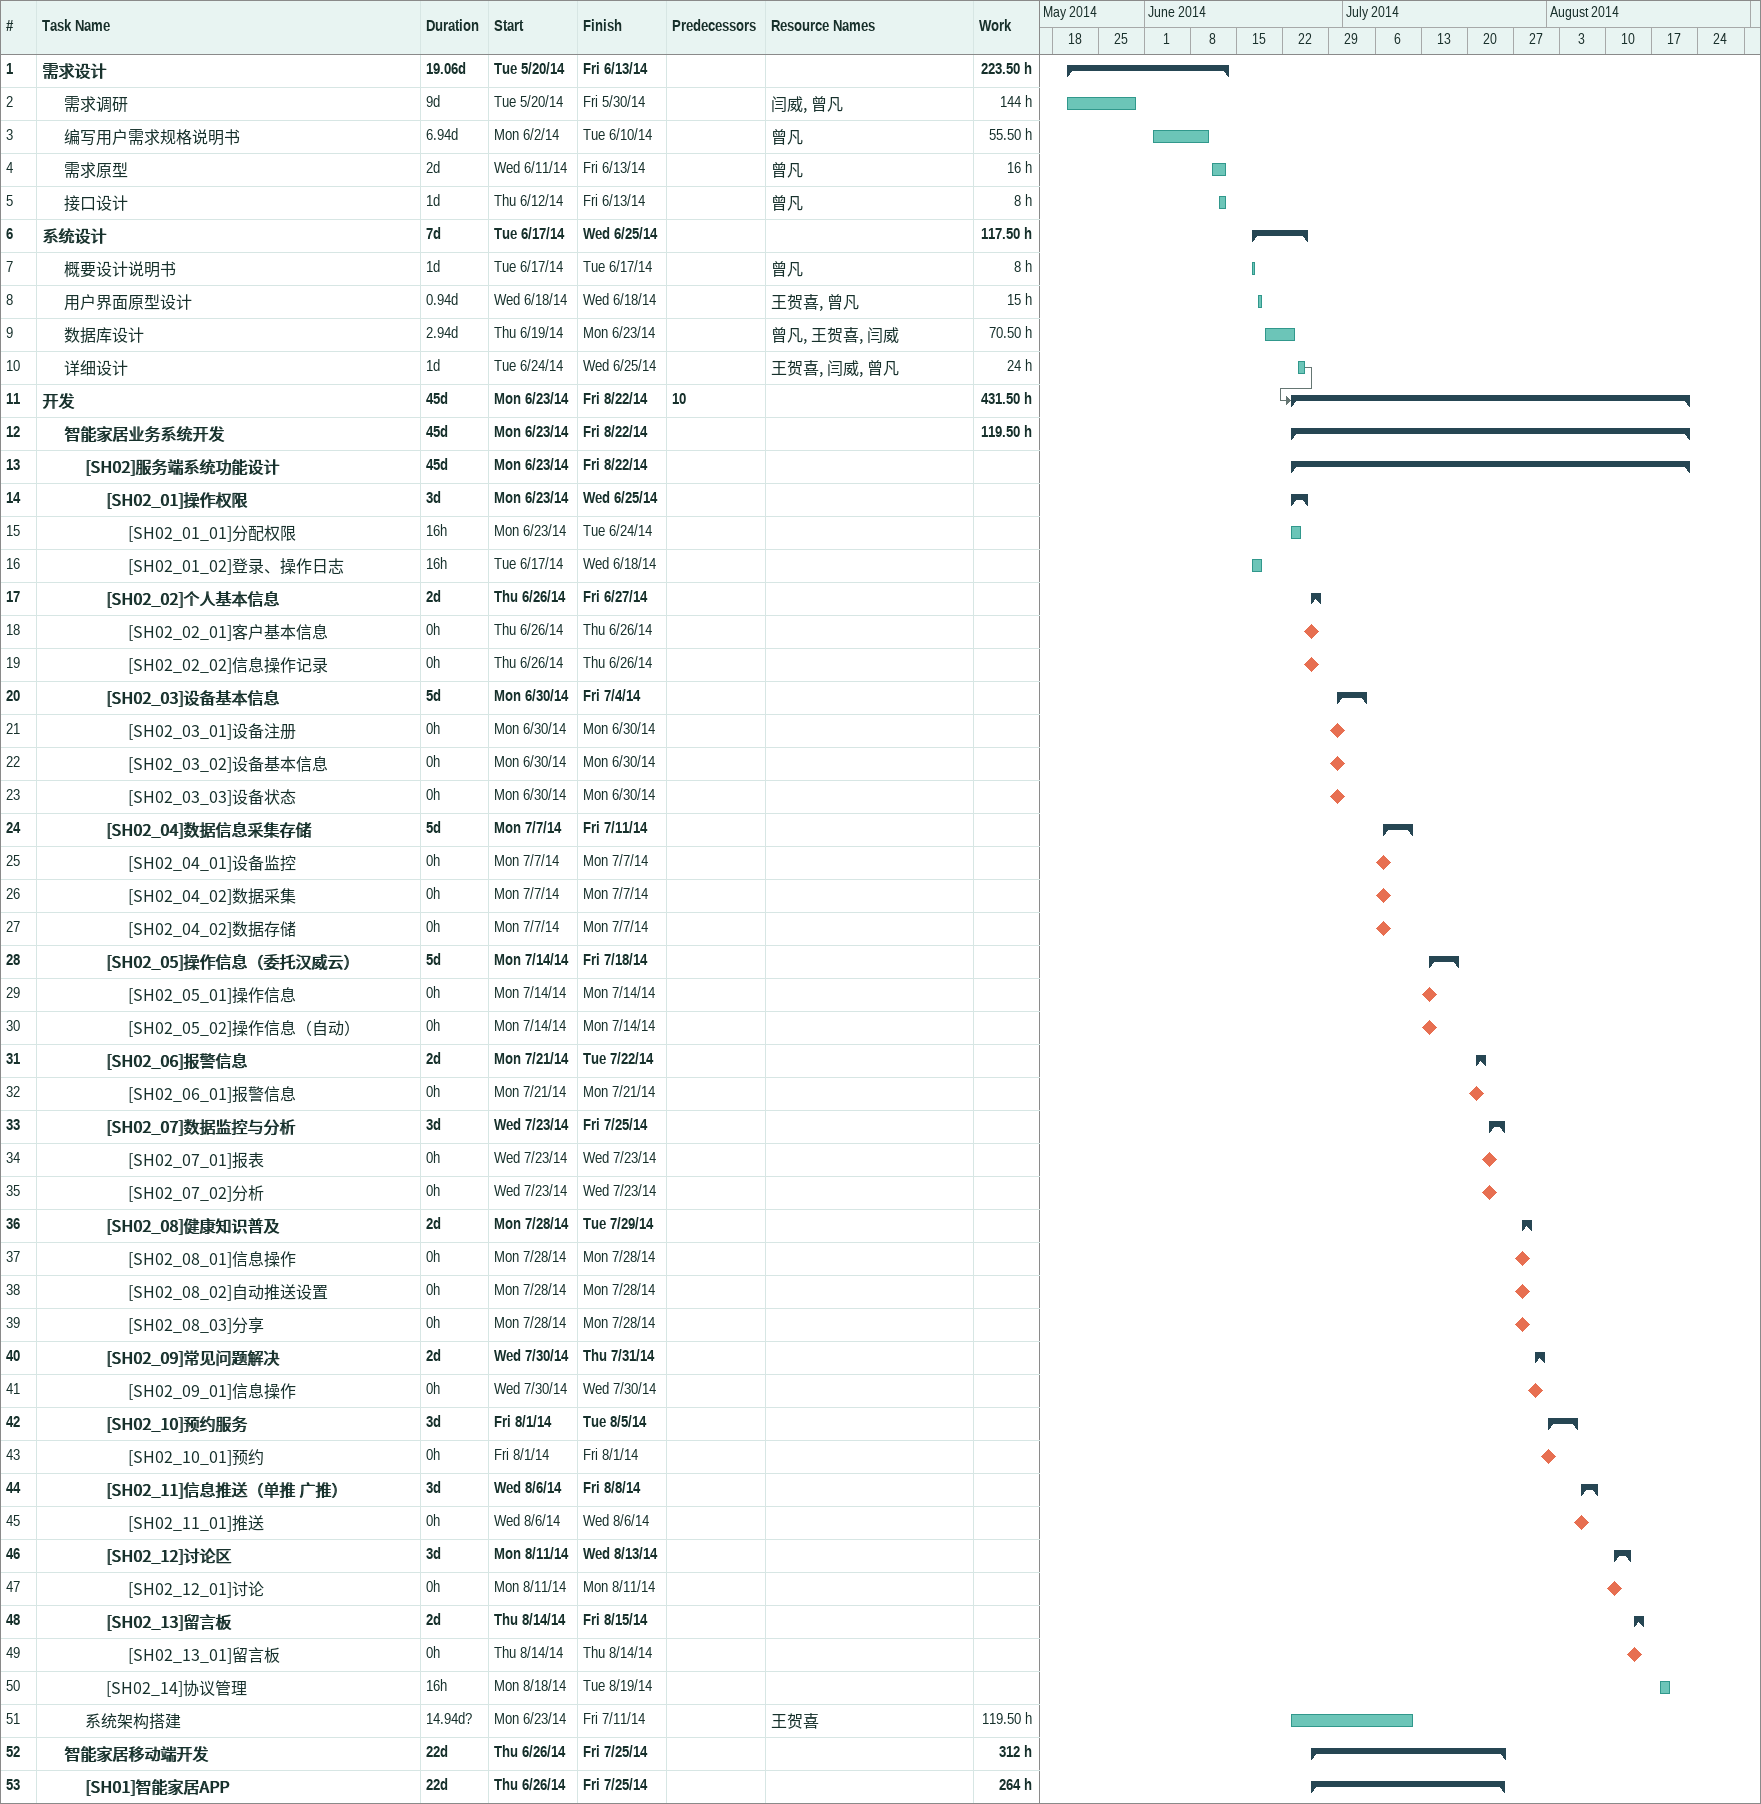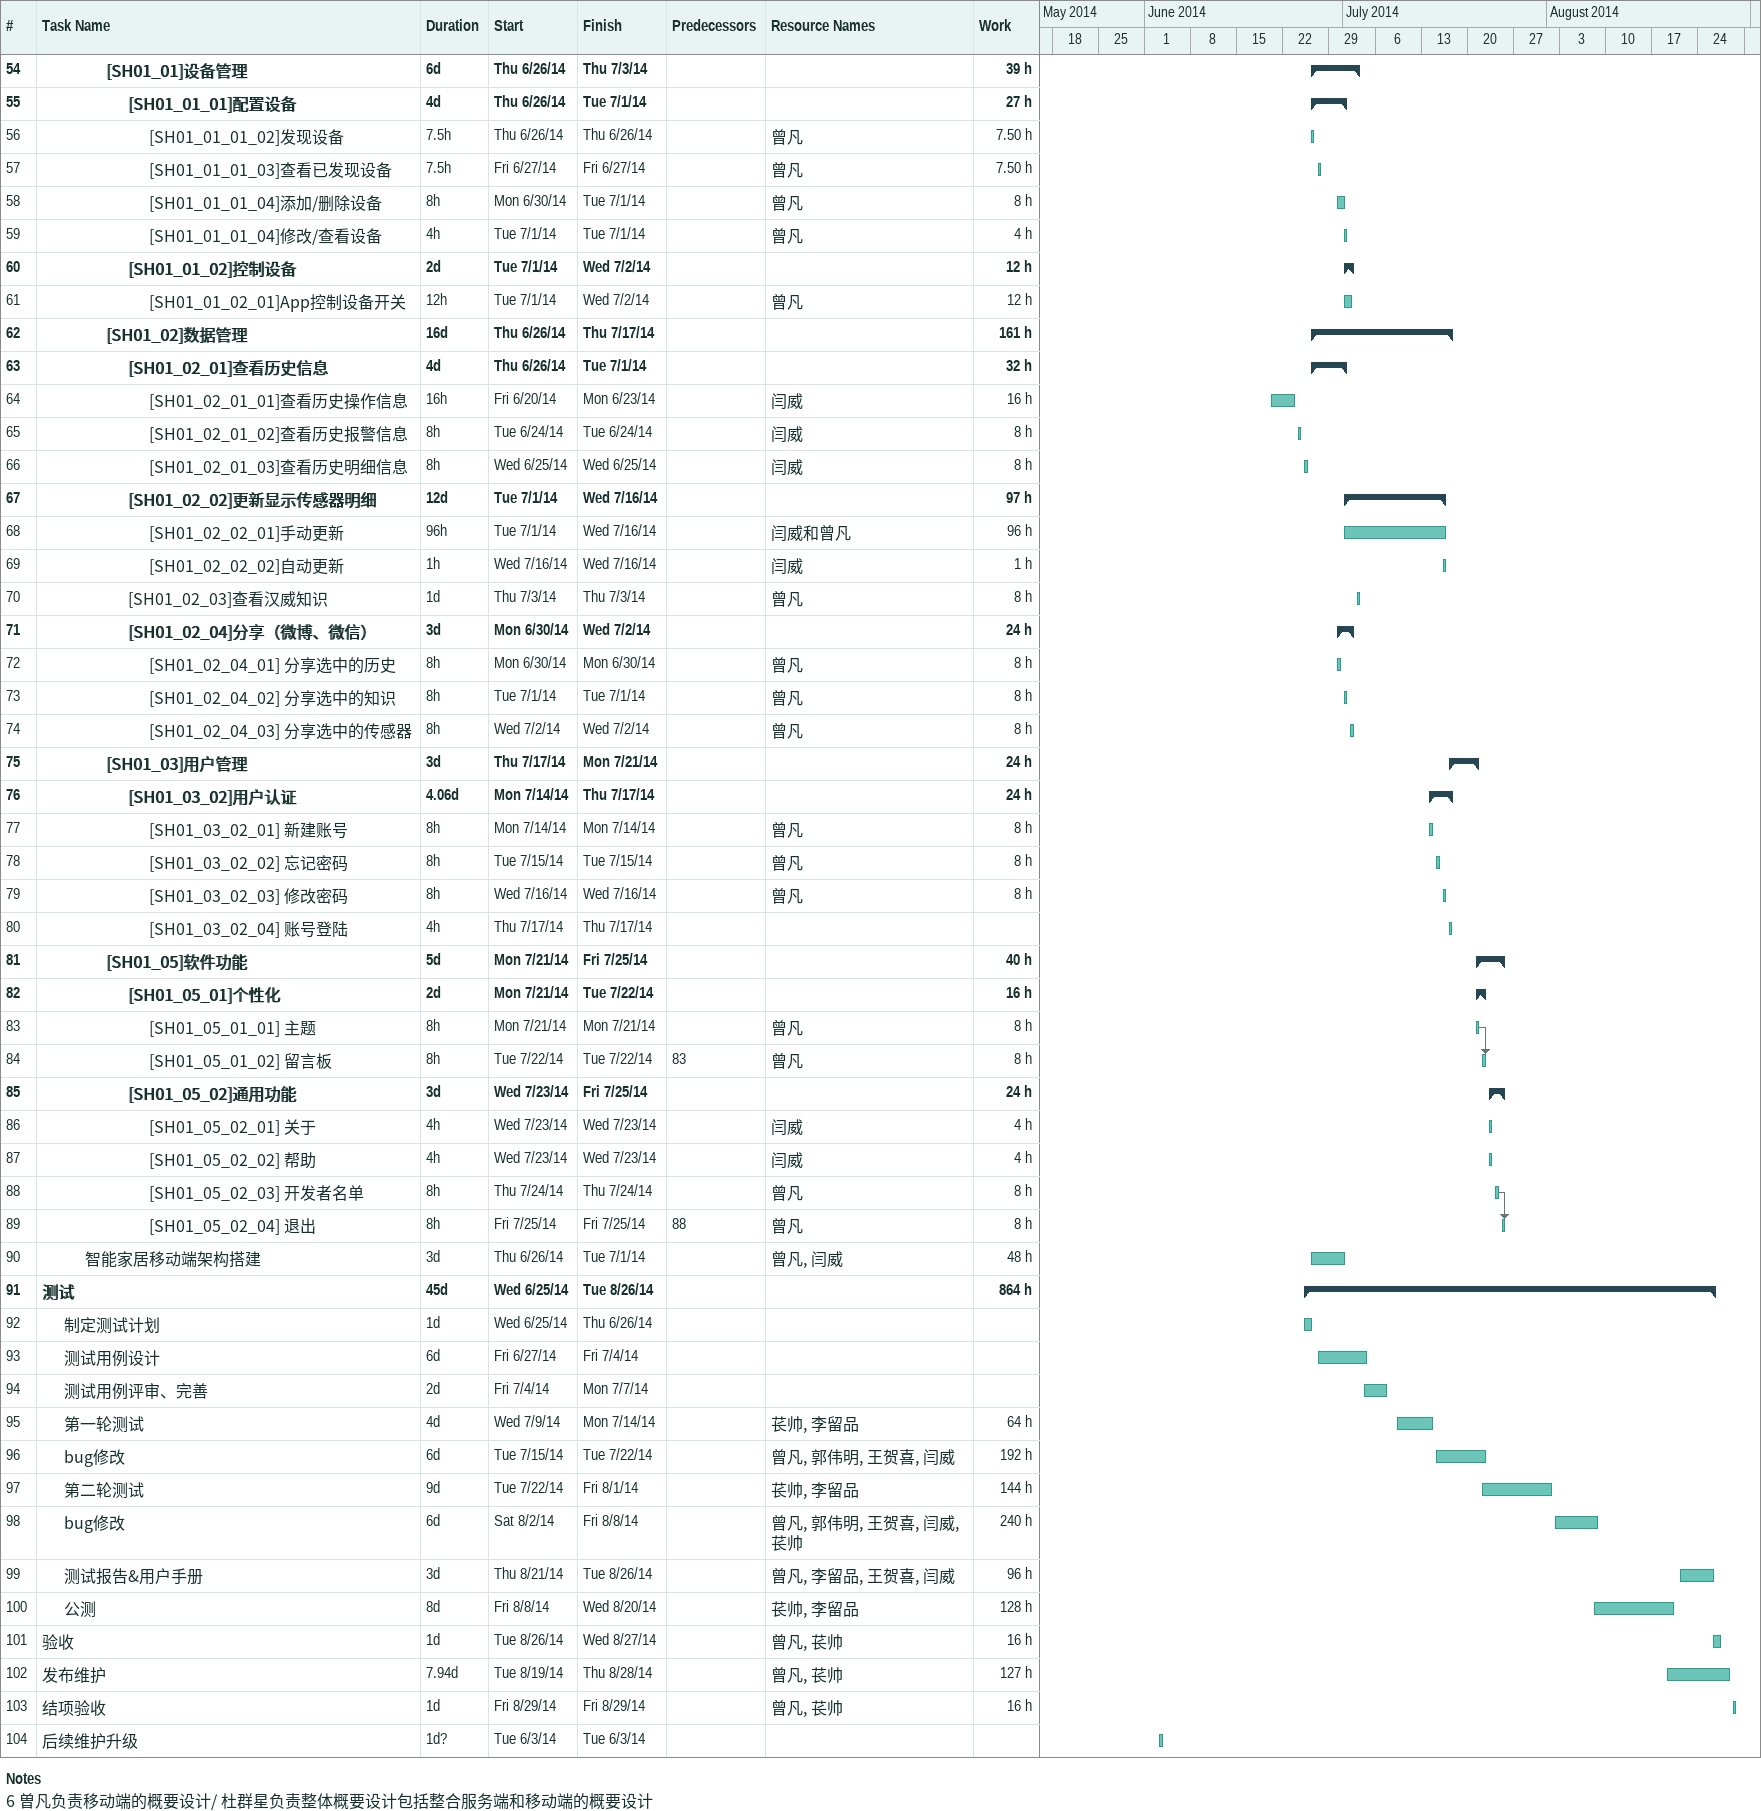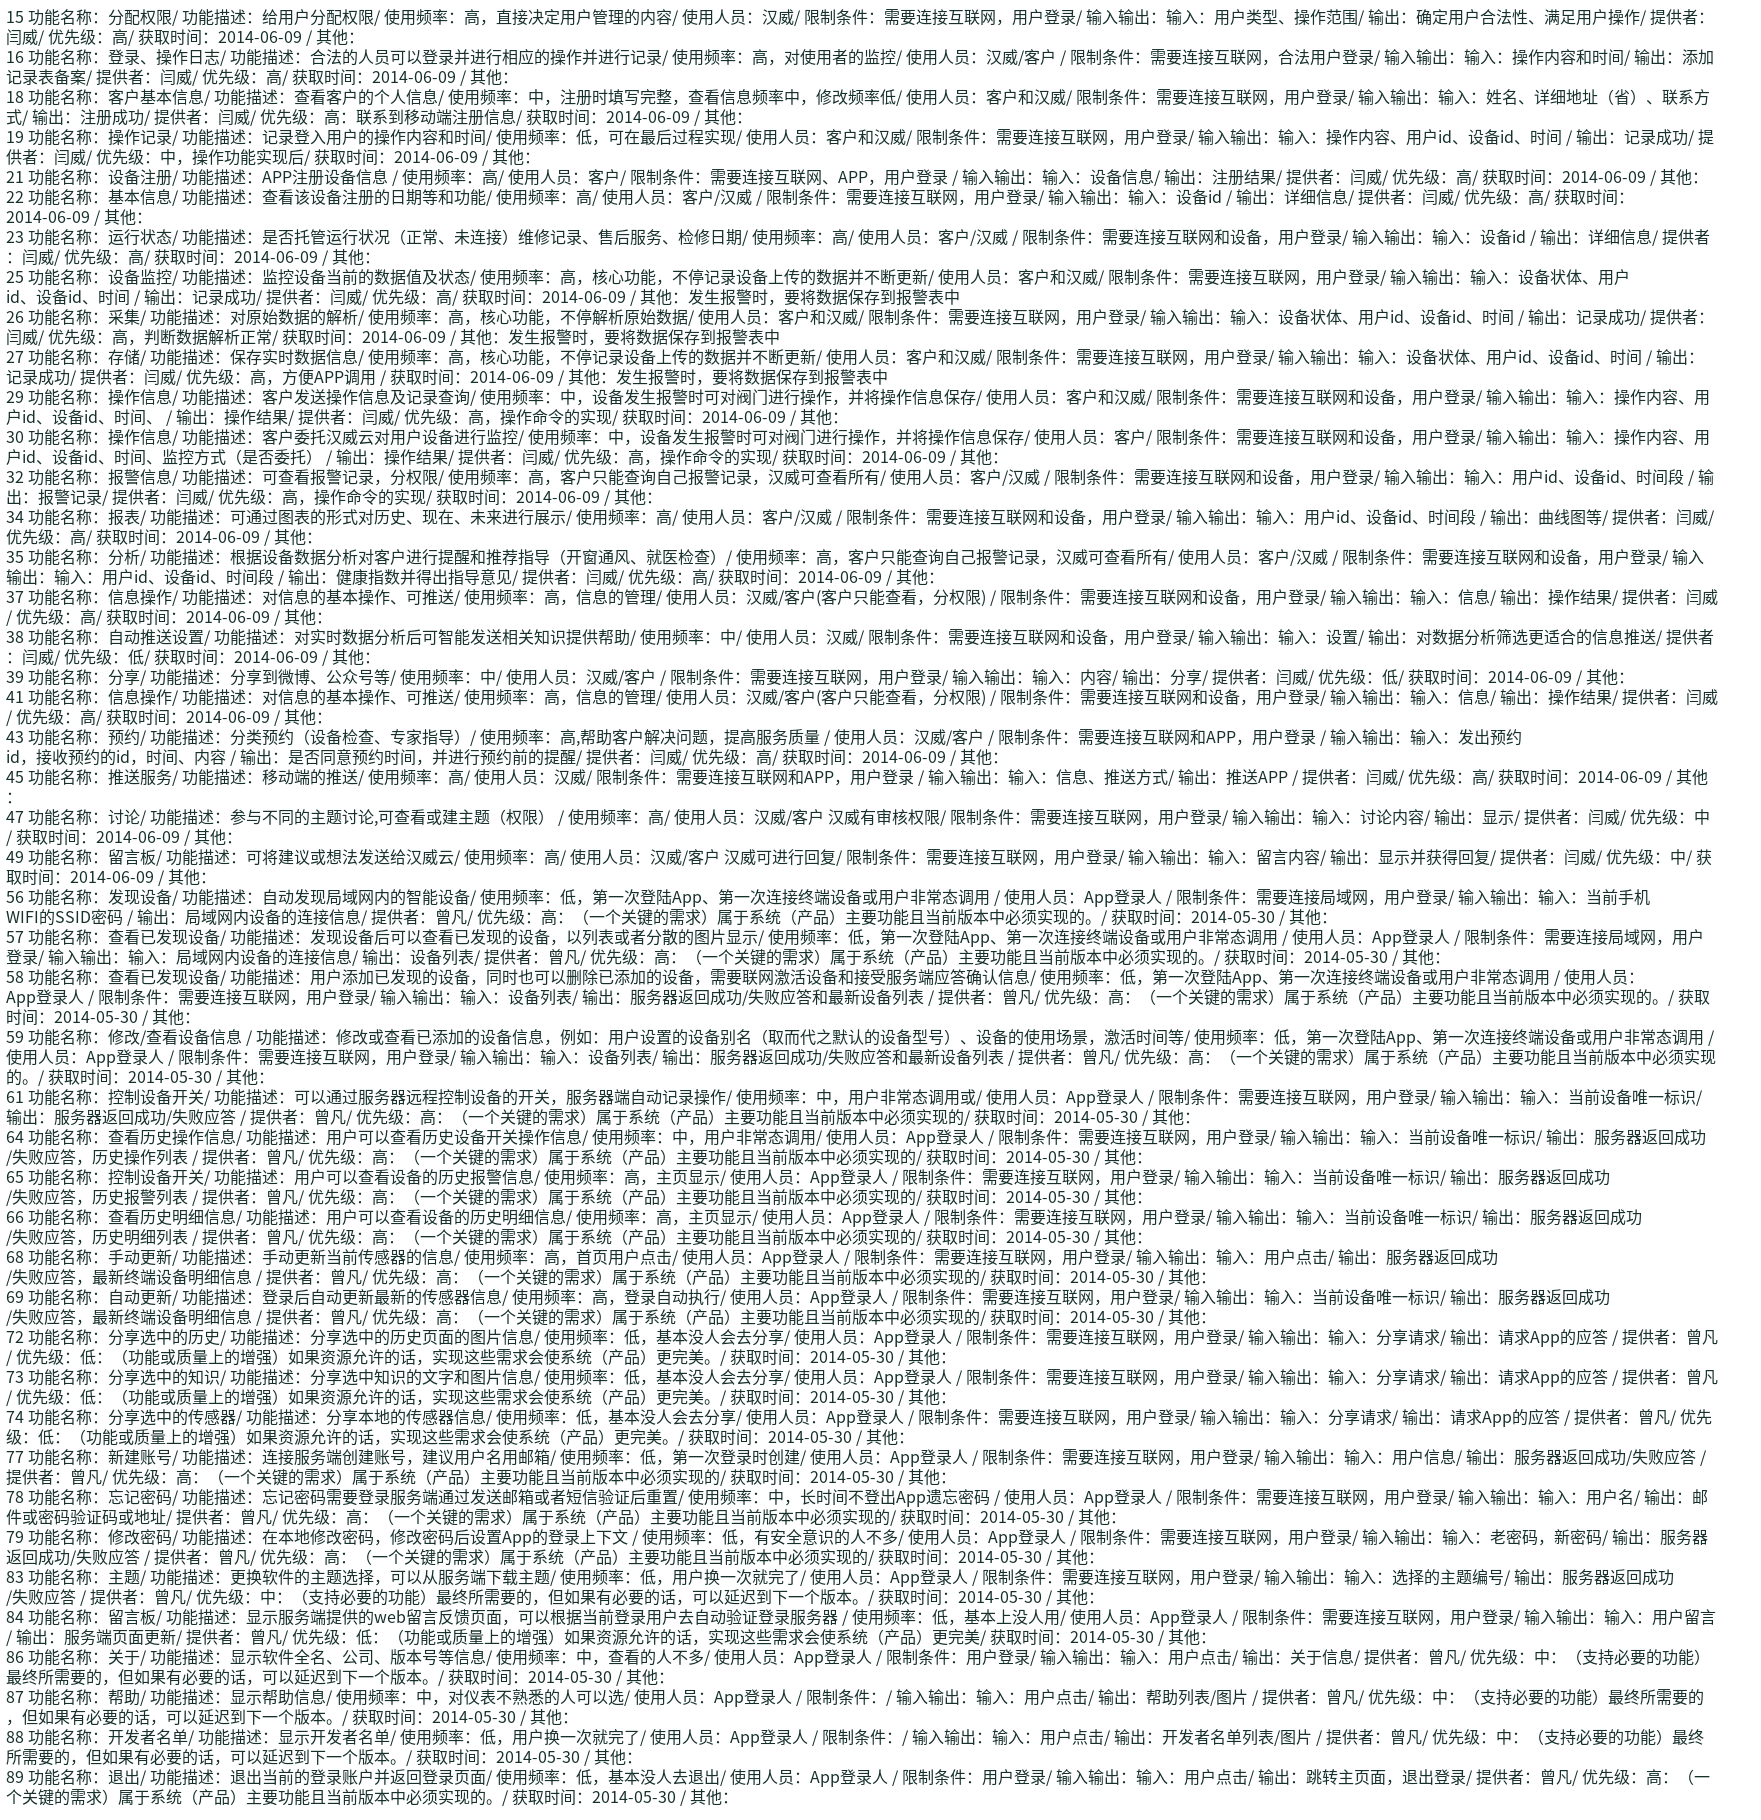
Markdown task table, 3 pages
| ID | Level | Task | Duration | Start | Finish | Predecessors | Resources | Work (h) |
|---|---|---|---|---|---|---|---|---|
| 1 | 1 | **需求设计** | 19.06d | 2014-05-20 | 2014-06-13 |  |  | 223.50 |
| 2 | 2 | 需求调研 | 9d | 2014-05-20 | 2014-05-30 |  | 闫威, 曾凡 | 144 |
| 3 | 2 | 编写用户需求规格说明书 | 6.94d | 2014-06-02 | 2014-06-10 |  | 曾凡 | 55.50 |
| 4 | 2 | 需求原型 | 2d | 2014-06-11 | 2014-06-13 |  | 曾凡 | 16 |
| 5 | 2 | 接口设计 | 1d | 2014-06-12 | 2014-06-13 |  | 曾凡 | 8 |
| 6 | 1 | **系统设计** | 7d | 2014-06-17 | 2014-06-25 |  |  | 117.50 |
| 7 | 2 | 概要设计说明书 | 1d | 2014-06-17 | 2014-06-17 |  | 曾凡 | 8 |
| 8 | 2 | 用户界面原型设计 | 0.94d | 2014-06-18 | 2014-06-18 |  | 王贺喜, 曾凡 | 15 |
| 9 | 2 | 数据库设计 | 2.94d | 2014-06-19 | 2014-06-23 |  | 曾凡, 王贺喜, 闫威 | 70.50 |
| 10 | 2 | 详细设计 | 1d | 2014-06-24 | 2014-06-25 |  | 王贺喜, 闫威, 曾凡 | 24 |
| 11 | 1 | **开发** | 45d | 2014-06-23 | 2014-08-22 | 10 |  | 431.50 |
| 12 | 2 | **智能家居业务系统开发** | 45d | 2014-06-23 | 2014-08-22 |  |  | 119.50 |
| 13 | 3 | **[SH02]服务端系统功能设计** | 45d | 2014-06-23 | 2014-08-22 |  |  |  |
| 14 | 4 | **[SH02_01]操作权限** | 3d | 2014-06-23 | 2014-06-25 |  |  |  |
| 15 | 5 | [SH02_01_01]分配权限 | 16h | 2014-06-23 | 2014-06-24 |  |  |  |
| 16 | 5 | [SH02_01_02]登录、操作日志 | 16h | 2014-06-17 | 2014-06-18 |  |  |  |
| 17 | 4 | **[SH02_02]个人基本信息** | 2d | 2014-06-26 | 2014-06-27 |  |  |  |
| 18 | 5 | [SH02_02_01]客户基本信息 | 0h | 2014-06-26 | 2014-06-26 |  |  |  |
| 19 | 5 | [SH02_02_02]信息操作记录 | 0h | 2014-06-26 | 2014-06-26 |  |  |  |
| 20 | 4 | **[SH02_03]设备基本信息** | 5d | 2014-06-30 | 2014-07-04 |  |  |  |
| 21 | 5 | [SH02_03_01]设备注册 | 0h | 2014-06-30 | 2014-06-30 |  |  |  |
| 22 | 5 | [SH02_03_02]设备基本信息 | 0h | 2014-06-30 | 2014-06-30 |  |  |  |
| 23 | 5 | [SH02_03_03]设备状态 | 0h | 2014-06-30 | 2014-06-30 |  |  |  |
| 24 | 4 | **[SH02_04]数据信息采集存储** | 5d | 2014-07-07 | 2014-07-11 |  |  |  |
| 25 | 5 | [SH02_04_01]设备监控 | 0h | 2014-07-07 | 2014-07-07 |  |  |  |
| 26 | 5 | [SH02_04_02]数据采集 | 0h | 2014-07-07 | 2014-07-07 |  |  |  |
| 27 | 5 | [SH02_04_02]数据存储 | 0h | 2014-07-07 | 2014-07-07 |  |  |  |
| 28 | 4 | **[SH02_05]操作信息（委托汉威云）** | 5d | 2014-07-14 | 2014-07-18 |  |  |  |
| 29 | 5 | [SH02_05_01]操作信息 | 0h | 2014-07-14 | 2014-07-14 |  |  |  |
| 30 | 5 | [SH02_05_02]操作信息（自动） | 0h | 2014-07-14 | 2014-07-14 |  |  |  |
| 31 | 4 | **[SH02_06]报警信息** | 2d | 2014-07-21 | 2014-07-22 |  |  |  |
| 32 | 5 | [SH02_06_01]报警信息 | 0h | 2014-07-21 | 2014-07-21 |  |  |  |
| 33 | 4 | **[SH02_07]数据监控与分析** | 3d | 2014-07-23 | 2014-07-25 |  |  |  |
| 34 | 5 | [SH02_07_01]报表 | 0h | 2014-07-23 | 2014-07-23 |  |  |  |
| 35 | 5 | [SH02_07_02]分析 | 0h | 2014-07-23 | 2014-07-23 |  |  |  |
| 36 | 4 | **[SH02_08]健康知识普及** | 2d | 2014-07-28 | 2014-07-29 |  |  |  |
| 37 | 5 | [SH02_08_01]信息操作 | 0h | 2014-07-28 | 2014-07-28 |  |  |  |
| 38 | 5 | [SH02_08_02]自动推送设置 | 0h | 2014-07-28 | 2014-07-28 |  |  |  |
| 39 | 5 | [SH02_08_03]分享 | 0h | 2014-07-28 | 2014-07-28 |  |  |  |
| 40 | 4 | **[SH02_09]常见问题解决** | 2d | 2014-07-30 | 2014-07-31 |  |  |  |
| 41 | 5 | [SH02_09_01]信息操作 | 0h | 2014-07-30 | 2014-07-30 |  |  |  |
| 42 | 4 | **[SH02_10]预约服务** | 3d | 2014-08-01 | 2014-08-05 |  |  |  |
| 43 | 5 | [SH02_10_01]预约 | 0h | 2014-08-01 | 2014-08-01 |  |  |  |
| 44 | 4 | **[SH02_11]信息推送（单推 广推）** | 3d | 2014-08-06 | 2014-08-08 |  |  |  |
| 45 | 5 | [SH02_11_01]推送 | 0h | 2014-08-06 | 2014-08-06 |  |  |  |
| 46 | 4 | **[SH02_12]讨论区** | 3d | 2014-08-11 | 2014-08-13 |  |  |  |
| 47 | 5 | [SH02_12_01]讨论 | 0h | 2014-08-11 | 2014-08-11 |  |  |  |
| 48 | 4 | **[SH02_13]留言板** | 2d | 2014-08-14 | 2014-08-15 |  |  |  |
| 49 | 5 | [SH02_13_01]留言板 | 0h | 2014-08-14 | 2014-08-14 |  |  |  |
| 50 | 4 | [SH02_14]协议管理 | 16h | 2014-08-18 | 2014-08-19 |  |  |  |
| 51 | 3 | 系统架构搭建 | 14.94d? | 2014-06-23 | 2014-07-11 |  | 王贺喜 | 119.50 |
| 52 | 2 | **智能家居移动端开发** | 22d | 2014-06-26 | 2014-07-25 |  |  | 312 |
| 53 | 3 | **[SH01]智能家居APP** | 22d | 2014-06-26 | 2014-07-25 |  |  | 264 |
| 54 | 4 | **[SH01_01]设备管理** | 6d | 2014-06-26 | 2014-07-03 |  |  | 39 |
| 55 | 5 | **[SH01_01_01]配置设备** | 4d | 2014-06-26 | 2014-07-01 |  |  | 27 |
| 56 | 6 | [SH01_01_01_02]发现设备 | 7.5h | 2014-06-26 | 2014-06-26 |  | 曾凡 | 7.50 |
| 57 | 6 | [SH01_01_01_03]查看已发现设备 | 7.5h | 2014-06-27 | 2014-06-27 |  | 曾凡 | 7.50 |
| 58 | 6 | [SH01_01_01_04]添加/删除设备 | 8h | 2014-06-30 | 2014-07-01 |  | 曾凡 | 8 |
| 59 | 6 | [SH01_01_01_04]修改/查看设备 | 4h | 2014-07-01 | 2014-07-01 |  | 曾凡 | 4 |
| 60 | 5 | **[SH01_01_02]控制设备** | 2d | 2014-07-01 | 2014-07-02 |  |  | 12 |
| 61 | 6 | [SH01_01_02_01]App控制设备开关 | 12h | 2014-07-01 | 2014-07-02 |  | 曾凡 | 12 |
| 62 | 4 | **[SH01_02]数据管理** | 16d | 2014-06-26 | 2014-07-17 |  |  | 161 |
| 63 | 5 | **[SH01_02_01]查看历史信息** | 4d | 2014-06-26 | 2014-07-01 |  |  | 32 |
| 64 | 6 | [SH01_02_01_01]查看历史操作信息 | 16h | 2014-06-20 | 2014-06-23 |  | 闫威 | 16 |
| 65 | 6 | [SH01_02_01_02]查看历史报警信息 | 8h | 2014-06-24 | 2014-06-24 |  | 闫威 | 8 |
| 66 | 6 | [SH01_02_01_03]查看历史明细信息 | 8h | 2014-06-25 | 2014-06-25 |  | 闫威 | 8 |
| 67 | 5 | **[SH01_02_02]更新显示传感器明细** | 12d | 2014-07-01 | 2014-07-16 |  |  | 97 |
| 68 | 6 | [SH01_02_02_01]手动更新 | 96h | 2014-07-01 | 2014-07-16 |  | 闫威和曾凡 | 96 |
| 69 | 6 | [SH01_02_02_02]自动更新 | 1h | 2014-07-16 | 2014-07-16 |  | 闫威 | 1 |
| 70 | 5 | [SH01_02_03]查看汉威知识 | 1d | 2014-07-03 | 2014-07-03 |  | 曾凡 | 8 |
| 71 | 5 | **[SH01_02_04]分享（微博、微信）** | 3d | 2014-06-30 | 2014-07-02 |  |  | 24 |
| 72 | 6 | [SH01_02_04_01] 分享选中的历史 | 8h | 2014-06-30 | 2014-06-30 |  | 曾凡 | 8 |
| 73 | 6 | [SH01_02_04_02] 分享选中的知识 | 8h | 2014-07-01 | 2014-07-01 |  | 曾凡 | 8 |
| 74 | 6 | [SH01_02_04_03] 分享选中的传感器 | 8h | 2014-07-02 | 2014-07-02 |  | 曾凡 | 8 |
| 75 | 4 | **[SH01_03]用户管理** | 3d | 2014-07-17 | 2014-07-21 |  |  | 24 |
| 76 | 5 | **[SH01_03_02]用户认证** | 4.06d | 2014-07-14 | 2014-07-17 |  |  | 24 |
| 77 | 6 | [SH01_03_02_01] 新建账号 | 8h | 2014-07-14 | 2014-07-14 |  | 曾凡 | 8 |
| 78 | 6 | [SH01_03_02_02] 忘记密码 | 8h | 2014-07-15 | 2014-07-15 |  | 曾凡 | 8 |
| 79 | 6 | [SH01_03_02_03] 修改密码 | 8h | 2014-07-16 | 2014-07-16 |  | 曾凡 | 8 |
| 80 | 6 | [SH01_03_02_04] 账号登陆 | 4h | 2014-07-17 | 2014-07-17 |  |  |  |
| 81 | 4 | **[SH01_05]软件功能** | 5d | 2014-07-21 | 2014-07-25 |  |  | 40 |
| 82 | 5 | **[SH01_05_01]个性化** | 2d | 2014-07-21 | 2014-07-22 |  |  | 16 |
| 83 | 6 | [SH01_05_01_01] 主题 | 8h | 2014-07-21 | 2014-07-21 |  | 曾凡 | 8 |
| 84 | 6 | [SH01_05_01_02] 留言板 | 8h | 2014-07-22 | 2014-07-22 | 83 | 曾凡 | 8 |
| 85 | 5 | **[SH01_05_02]通用功能** | 3d | 2014-07-23 | 2014-07-25 |  |  | 24 |
| 86 | 6 | [SH01_05_02_01] 关于 | 4h | 2014-07-23 | 2014-07-23 |  | 闫威 | 4 |
| 87 | 6 | [SH01_05_02_02] 帮助 | 4h | 2014-07-23 | 2014-07-23 |  | 闫威 | 4 |
| 88 | 6 | [SH01_05_02_03] 开发者名单 | 8h | 2014-07-24 | 2014-07-24 |  | 曾凡 | 8 |
| 89 | 6 | [SH01_05_02_04] 退出 | 8h | 2014-07-25 | 2014-07-25 | 88 | 曾凡 | 8 |
| 90 | 3 | 智能家居移动端架构搭建 | 3d | 2014-06-26 | 2014-07-01 |  | 曾凡, 闫威 | 48 |
| 91 | 1 | **测试** | 45d | 2014-06-25 | 2014-08-26 |  |  | 864 |
| 92 | 2 | 制定测试计划 | 1d | 2014-06-25 | 2014-06-26 |  |  |  |
| 93 | 2 | 测试用例设计 | 6d | 2014-06-27 | 2014-07-04 |  |  |  |
| 94 | 2 | 测试用例评审、完善 | 2d | 2014-07-04 | 2014-07-07 |  |  |  |
| 95 | 2 | 第一轮测试 | 4d | 2014-07-09 | 2014-07-14 |  | 苌帅, 李留品 | 64 |
| 96 | 2 | bug修改 | 6d | 2014-07-15 | 2014-07-22 |  | 曾凡, 郭伟明, 王贺喜, 闫威 | 192 |
| 97 | 2 | 第二轮测试 | 9d | 2014-07-22 | 2014-08-01 |  | 苌帅, 李留品 | 144 |
| 98 | 2 | bug修改 | 6d | 2014-08-02 | 2014-08-08 |  | 曾凡, 郭伟明, 王贺喜, 闫威, 苌帅 | 240 |
| 99 | 2 | 测试报告&用户手册 | 3d | 2014-08-21 | 2014-08-26 |  | 曾凡, 李留品, 王贺喜, 闫威 | 96 |
| 100 | 2 | 公测 | 8d | 2014-08-08 | 2014-08-20 |  | 苌帅, 李留品 | 128 |
| 101 | 1 | 验收 | 1d | 2014-08-26 | 2014-08-27 |  | 曾凡, 苌帅 | 16 |
| 102 | 1 | 发布维护 | 7.94d | 2014-08-19 | 2014-08-28 |  | 曾凡, 苌帅 | 127 |
| 103 | 1 | 结项验收 | 1d | 2014-08-29 | 2014-08-29 |  | 曾凡, 苌帅 | 16 |
| 104 | 1 | 后续维护升级 | 1d? | 2014-06-03 | 2014-06-03 |  |  |  |

Notes
- 6: 曽凡负责移动端的概要设计 / 杜群星负责整体概要设计包括整合服务端和移动端的概要设计
- 15: 功能名称：分配权限 / 功能描述：给用户分配权限 / 使用频率：高，直接决定用户管理的内容 / 使用人员：汉威 / 限制条件：需要连接互联网，用户登录 / 输入输出：输入：用户类型、操作范围 / 输出：确定用户合法性、满足用户操作 / 提供者：闫威 / 优先级：高 / 获取时间：2014-06-09 / 其他：
- 16: 功能名称：登录、操作日志 / 功能描述：合法的人员可以登录并进行相应的操作并进行记录 / 使用频率：高，对使用者的监控 / 使用人员：汉威/客户 / 限制条件：需要连接互联网，合法用户登录 / 输入输出：输入：操作内容和时间 / 输出：添加记录表备案 / 提供者：闫威 / 优先级：高 / 获取时间：2014-06-09 / 其他：
- 18: 功能名称：客户基本信息 / 功能描述：查看客户的个人信息 / 使用频率：中，注册时填写完整，查看信息频率中，修改频率低 / 使用人员：客户和汉威 / 限制条件：需要连接互联网，用户登录 / 输入输出：输入：姓名、详细地址（省）、联系方式 / 输出：注册成功 / 提供者：闫威 / 优先级：高：联系到移动端注册信息 / 获取时间：2014-06-09 / 其他：
- 19: 功能名称：操作记录 / 功能描述：记录登入用户的操作内容和时间 / 使用频率：低，可在最后过程实现 / 使用人员：客户和汉威 / 限制条件：需要连接互联网，用户登录 / 输入输出：输入：操作内容、用户id、设备id、时间 / 输出：记录成功 / 提供者：闫威 / 优先级：中，操作功能实现后 / 获取时间：2014-06-09 / 其他：
- 21: 功能名称：设备注册 / 功能描述：APP注册设备信息 / 使用频率：高 / 使用人员：客户 / 限制条件：需要连接互联网、APP，用户登录 / 输入输出：输入：设备信息 / 输出：注册结果 / 提供者：闫威 / 优先级：高 / 获取时间：2014-06-09 / 其他：
- 22: 功能名称：基本信息 / 功能描述：查看该设备注册的日期等和功能 / 使用频率：高 / 使用人员：客户/汉威 / 限制条件：需要连接互联网，用户登录 / 输入输出：输入：设备id / 输出：详细信息 / 提供者：闫威 / 优先级：高 / 获取时间：2014-06-09 / 其他：
- 23: 功能名称：运行状态 / 功能描述：是否托管 运行状况（正常、未连接） 维修记录、售后服务、检修日期 / 使用频率：高 / 使用人员：客户/汉威 / 限制条件：需要连接互联网和设备，用户登录 / 输入输出：输入：设备id / 输出：详细信息 / 提供者：闫威 / 优先级：高 / 获取时间：2014-06-09 / 其他：
- 25: 功能名称：设备监控 / 功能描述：监控设备当前的数据值及状态 / 使用频率：高，核心功能，不停记录设备上传的数据并不断更新 / 使用人员：客户和汉威 / 限制条件：需要连接互联网，用户登录 / 输入输出：输入：设备状体、用户id、设备id、时间 / 输出：记录成功 / 提供者：闫威 / 优先级：高 / 获取时间：2014-06-09 / 其他：发生报警时，要将数据保存到报警表中
- 26: 功能名称：采集 / 功能描述：对原始数据的解析 / 使用频率：高，核心功能，不停解析原始数据 / 使用人员：客户和汉威 / 限制条件：需要连接互联网，用户登录 / 输入输出：输入：设备状体、用户id、设备id、时间 / 输出：记录成功 / 提供者：闫威 / 优先级：高，判断数据解析正常 / 获取时间：2014-06-09 / 其他：发生报警时，要将数据保存到报警表中
- 27: 功能名称：存储 / 功能描述：保存实时数据信息 / 使用频率：高，核心功能，不停记录设备上传的数据并不断更新 / 使用人员：客户和汉威 / 限制条件：需要连接互联网，用户登录 / 输入输出：输入：设备状体、用户id、设备id、时间 / 输出：记录成功 / 提供者：闫威 / 优先级：高，方便APP调用 / 获取时间：2014-06-09 / 其他：发生报警时，要将数据保存到报警表中
- 29: 功能名称：操作信息 / 功能描述：客户发送操作信息及记录查询 / 使用频率：中，设备发生报警时可对阀门进行操作，并将操作信息保存 / 使用人员：客户和汉威 / 限制条件：需要连接互联网和设备，用户登录 / 输入输出：输入：操作内容、用户id、设备id、时间、 / 输出：操作结果 / 提供者：闫威 / 优先级：高，操作命令的实现 / 获取时间：2014-06-09 / 其他：
- 30: 功能名称：操作信息 / 功能描述：客户委托汉威云对用户设备进行监控 / 使用频率：中，设备发生报警时可对阀门进行操作，并将操作信息保存 / 使用人员：客户 / 限制条件：需要连接互联网和设备，用户登录 / 输入输出：输入：操作内容、用户id、设备id、时间、监控方式（是否委托） / 输出：操作结果 / 提供者：闫威 / 优先级：高，操作命令的实现 / 获取时间：2014-06-09 / 其他：
- 32: 功能名称：报警信息 / 功能描述：可查看报警记录，分权限 / 使用频率：高，客户只能查询自己报警记录，汉威可查看所有 / 使用人员：客户/汉威 / 限制条件：需要连接互联网和设备，用户登录 / 输入输出：输入：用户id、设备id、时间段 / 输出：报警记录 / 提供者：闫威 / 优先级：高，操作命令的实现 / 获取时间：2014-06-09 / 其他：
- 34: 功能名称：报表 / 功能描述：可通过图表的形式对历史、现在、未来进行展示 / 使用频率：高 / 使用人员：客户/汉威 / 限制条件：需要连接互联网和设备，用户登录 / 输入输出：输入：用户id、设备id、时间段 / 输出：曲线图等 / 提供者：闫威 / 优先级：高 / 获取时间：2014-06-09 / 其他：
- 35: 功能名称：分析 / 功能描述：根据设备数据分析对客户进行提醒和推荐指导（开窗通风、就医检查） / 使用频率：高，客户只能查询自己报警记录，汉威可查看所有 / 使用人员：客户/汉威 / 限制条件：需要连接互联网和设备，用户登录 / 输入输出：输入：用户id、设备id、时间段 / 输出：健康指数 并 得出指导意见 / 提供者：闫威 / 优先级：高 / 获取时间：2014-06-09 / 其他：
- 37: 功能名称：信息操作 / 功能描述：对信息的基本操作、可推送 / 使用频率：高，信息的管理 / 使用人员：汉威/客户(客户只能查看，分权限) / 限制条件：需要连接互联网和设备，用户登录 / 输入输出：输入：信息 / 输出：操作结果 / 提供者：闫威 / 优先级：高 / 获取时间：2014-06-09 / 其他：
- 38: 功能名称：自动推送设置 / 功能描述：对实时数据分析后可智能发送相关知识提供帮助 / 使用频率：中 / 使用人员：汉威 / 限制条件：需要连接互联网和设备，用户登录 / 输入输出：输入：设置 / 输出：对数据分析筛选更适合的信息推送 / 提供者：闫威 / 优先级：低 / 获取时间：2014-06-09 / 其他：
- 39: 功能名称：分享 / 功能描述：分享到微博、公众号等 / 使用频率：中 / 使用人员：汉威/客户 / 限制条件：需要连接互联网，用户登录 / 输入输出：输入：内容 / 输出：分享 / 提供者：闫威 / 优先级：低 / 获取时间：2014-06-09 / 其他：
- 41: 功能名称：信息操作 / 功能描述：对信息的基本操作、可推送 / 使用频率：高，信息的管理 / 使用人员：汉威/客户(客户只能查看，分权限) / 限制条件：需要连接互联网和设备，用户登录 / 输入输出：输入：信息 / 输出：操作结果 / 提供者：闫威 / 优先级：高 / 获取时间：2014-06-09 / 其他：
- 43: 功能名称：预约 / 功能描述：分类预约（设备检查、专家指导） / 使用频率：高,帮助客户解决问题，提高服务质量 / 使用人员：汉威/客户 / 限制条件：需要连接互联网和APP，用户登录 / 输入输出：输入：发出预约id，接收预约的id，时间、内容 / 输出：是否同意预约时间，并进行预约前的提醒 / 提供者：闫威 / 优先级：高 / 获取时间：2014-06-09 / 其他：
- 45: 功能名称：推送服务 / 功能描述：移动端的推送 / 使用频率：高 / 使用人员：汉威 / 限制条件：需要连接互联网和APP，用户登录 / 输入输出：输入：信息、推送方式 / 输出：推送APP / 提供者：闫威 / 优先级：高 / 获取时间：2014-06-09 / 其他：
- 47: 功能名称：讨论 / 功能描述：参与不同的主题讨论,可查看或建主题（权限） / 使用频率：高 / 使用人员：汉威/客户 汉威有审核权限 / 限制条件：需要连接互联网，用户登录 / 输入输出：输入：讨论内容 / 输出：显示 / 提供者：闫威 / 优先级：中 / 获取时间：2014-06-09 / 其他：
- 49: 功能名称：留言板 / 功能描述：可将建议或想法发送给汉威云 / 使用频率：高 / 使用人员：汉威/客户 汉威可进行回复 / 限制条件：需要连接互联网，用户登录 / 输入输出：输入：留言内容 / 输出：显示并获得回复 / 提供者：闫威 / 优先级：中 / 获取时间：2014-06-09 / 其他：
- 56: 功能名称：发现设备 / 功能描述：自动发现局域网内的智能设备 / 使用频率：低，第一次登陆App、第一次连接终端设备或用户非常态调用 / 使用人员：App登录人 / 限制条件：需要连接局域网，用户登录 / 输入输出：输入：当前手机WIFI的SSID密码 / 输出：局域网内设备的连接信息 / 提供者：曾凡 / 优先级：高：（一个关键的需求）属于系统（产品）主要功能且当前版本中必须实现的。 / 获取时间：2014-05-30 / 其他：
- 57: 功能名称：查看已发现设备 / 功能描述：发现设备后可以查看已发现的设备，以列表或者分散的图片显示 / 使用频率：低，第一次登陆App、第一次连接终端设备或用户非常态调用 / 使用人员：App登录人 / 限制条件：需要连接局域网，用户登录 / 输入输出：输入：局域网内设备的连接信息 / 输出：设备列表 / 提供者：曾凡 / 优先级：高：（一个关键的需求）属于系统（产品）主要功能且当前版本中必须实现的。 / 获取时间：2014-05-30 / 其他：
- 58: 功能名称：查看已发现设备 / 功能描述：用户添加已发现的设备，同时也可以删除已添加的设备，需要联网激活设备和接受服务端应答确认信息 / 使用频率：低，第一次登陆App、第一次连接终端设备或用户非常态调用 / 使用人员：App登录人 / 限制条件：需要连接互联网，用户登录 / 输入输出：输入：设备列表 / 输出：服务器返回成功/失败应答和最新设备列表 / 提供者：曾凡 / 优先级：高：（一个关键的需求）属于系统（产品）主要功能且当前版本中必须实现的。 / 获取时间：2014-05-30 / 其他：
- 59: 功能名称：修改/查看设备信息 / 功能描述：修改或查看已添加的设备信息，例如：用户设置的设备别名（取而代之默认的设备型号）、设备的使用场景，激活时间等 / 使用频率：低，第一次登陆App、第一次连接终端设备或用户非常态调用 / 使用人员：App登录人 / 限制条件：需要连接互联网，用户登录 / 输入输出：输入：设备列表 / 输出：服务器返回成功/失败应答和最新设备列表 / 提供者：曾凡 / 优先级：高：（一个关键的需求）属于系统（产品）主要功能且当前版本中必须实现的。 / 获取时间：2014-05-30 / 其他：
- 61: 功能名称：控制设备开关 / 功能描述：可以通过服务器远程控制设备的开关，服务器端自动记录操作 / 使用频率：中，用户非常态调用或 / 使用人员：App登录人 / 限制条件：需要连接互联网，用户登录 / 输入输出：输入：当前设备唯一标识 / 输出：服务器返回成功/失败应答 / 提供者：曾凡 / 优先级：高：（一个关键的需求）属于系统（产品）主要功能且当前版本中必须实现的 / 获取时间：2014-05-30 / 其他：
- 64: 功能名称：查看历史操作信息 / 功能描述：用户可以查看历史设备开关操作信息 / 使用频率：中，用户非常态调用 / 使用人员：App登录人 / 限制条件：需要连接互联网，用户登录 / 输入输出：输入：当前设备唯一标识 / 输出：服务器返回成功/失败应答，历史操作列表 / 提供者：曾凡 / 优先级：高：（一个关键的需求）属于系统（产品）主要功能且当前版本中必须实现的 / 获取时间：2014-05-30 / 其他：
- 65: 功能名称：控制设备开关 / 功能描述：用户可以查看设备的历史报警信息 / 使用频率：高，主页显示 / 使用人员：App登录人 / 限制条件：需要连接互联网，用户登录 / 输入输出：输入：当前设备唯一标识 / 输出：服务器返回成功/失败应答，历史报警列表 / 提供者：曾凡 / 优先级：高：（一个关键的需求）属于系统（产品）主要功能且当前版本中必须实现的 / 获取时间：2014-05-30 / 其他：
- 66: 功能名称：查看历史明细信息 / 功能描述：用户可以查看设备的历史明细信息 / 使用频率：高，主页显示 / 使用人员：App登录人 / 限制条件：需要连接互联网，用户登录 / 输入输出：输入：当前设备唯一标识 / 输出：服务器返回成功/失败应答，历史明细列表 / 提供者：曾凡 / 优先级：高：（一个关键的需求）属于系统（产品）主要功能且当前版本中必须实现的 / 获取时间：2014-05-30 / 其他：
- 68: 功能名称：手动更新 / 功能描述：手动更新当前传感器的信息 / 使用频率：高，首页用户点击 / 使用人员：App登录人 / 限制条件：需要连接互联网，用户登录 / 输入输出：输入：用户点击 / 输出：服务器返回成功/失败应答，最新终端设备明细信息 / 提供者：曾凡 / 优先级：高：（一个关键的需求）属于系统（产品）主要功能且当前版本中必须实现的 / 获取时间：2014-05-30 / 其他：
- 69: 功能名称：自动更新 / 功能描述：登录后自动更新最新的传感器信息 / 使用频率：高，登录自动执行 / 使用人员：App登录人 / 限制条件：需要连接互联网，用户登录 / 输入输出：输入：当前设备唯一标识 / 输出：服务器返回成功/失败应答，最新终端设备明细信息 / 提供者：曾凡 / 优先级：高：（一个关键的需求）属于系统（产品）主要功能且当前版本中必须实现的 / 获取时间：2014-05-30 / 其他：
- 72: 功能名称：分享选中的历史 / 功能描述：分享选中的历史页面的图片信息 / 使用频率：低，基本没人会去分享 / 使用人员：App登录人 / 限制条件：需要连接互联网，用户登录 / 输入输出：输入：分享请求 / 输出：请求App的应答 / 提供者：曾凡 / 优先级：低：（功能或质量上的增强）如果资源允许的话，实现这些需求会使系统（产品）更完美。 / 获取时间：2014-05-30 / 其他：
- 73: 功能名称：分享选中的知识 / 功能描述：分享选中知识的文字和图片信息 / 使用频率：低，基本没人会去分享 / 使用人员：App登录人 / 限制条件：需要连接互联网，用户登录 / 输入输出：输入：分享请求 / 输出：请求App的应答 / 提供者：曾凡 / 优先级：低：（功能或质量上的增强）如果资源允许的话，实现这些需求会使系统（产品）更完美。 / 获取时间：2014-05-30 / 其他：
- 74: 功能名称：分享选中的传感器 / 功能描述：分享本地的传感器信息 / 使用频率：低，基本没人会去分享 / 使用人员：App登录人 / 限制条件：需要连接互联网，用户登录 / 输入输出：输入：分享请求 / 输出：请求App的应答 / 提供者：曾凡 / 优先级：低：（功能或质量上的增强）如果资源允许的话，实现这些需求会使系统（产品）更完美。 / 获取时间：2014-05-30 / 其他：
- 77: 功能名称：新建账号 / 功能描述：连接服务端创建账号，建议用户名用邮箱 / 使用频率：低，第一次登录时创建 / 使用人员：App登录人 / 限制条件：需要连接互联网，用户登录 / 输入输出：输入：用户信息 / 输出：服务器返回成功/失败应答 / 提供者：曾凡 / 优先级：高：（一个关键的需求）属于系统（产品）主要功能且当前版本中必须实现的 / 获取时间：2014-05-30 / 其他：
- 78: 功能名称：忘记密码 / 功能描述：忘记密码需要登录服务端通过发送邮箱或者短信验证后重置 / 使用频率：中，长时间不登出App遗忘密码 / 使用人员：App登录人 / 限制条件：需要连接互联网，用户登录 / 输入输出：输入：用户名 / 输出：邮件或密码验证码或地址 / 提供者：曾凡 / 优先级：高：（一个关键的需求）属于系统（产品）主要功能且当前版本中必须实现的 / 获取时间：2014-05-30 / 其他：
- 79: 功能名称：修改密码 / 功能描述：在本地修改密码，修改密码后设置App的登录上下文 / 使用频率：低，有安全意识的人不多 / 使用人员：App登录人 / 限制条件：需要连接互联网，用户登录 / 输入输出：输入：老密码，新密码 / 输出：服务器返回成功/失败应答 / 提供者：曾凡 / 优先级：高：（一个关键的需求）属于系统（产品）主要功能且当前版本中必须实现的 / 获取时间：2014-05-30 / 其他：
- 83: 功能名称：主题 / 功能描述：更换软件的主题选择，可以从服务端下载主题 / 使用频率：低，用户换一次就完了 / 使用人员：App登录人 / 限制条件：需要连接互联网，用户登录 / 输入输出：输入：选择的主题编号 / 输出：服务器返回成功/失败应答 / 提供者：曾凡 / 优先级：中：（支持必要的功能）最终所需要的，但如果有必要的话，可以延迟到下一个版本。 / 获取时间：2014-05-30 / 其他：
- 84: 功能名称：留言板 / 功能描述：显示服务端提供的web留言反馈页面，可以根据当前登录用户去自动验证登录服务器 / 使用频率：低，基本上没人用 / 使用人员：App登录人 / 限制条件：需要连接互联网，用户登录 / 输入输出：输入：用户留言 / 输出：服务端页面更新 / 提供者：曾凡 / 优先级：低：（功能或质量上的增强）如果资源允许的话，实现这些需求会使系统（产品）更完美 / 获取时间：2014-05-30 / 其他：
- 86: 功能名称：关于 / 功能描述：显示软件全名、公司、版本号等信息 / 使用频率：中，查看的人不多 / 使用人员：App登录人 / 限制条件：用户登录 / 输入输出：输入：用户点击 / 输出：关于信息 / 提供者：曾凡 / 优先级：中：（支持必要的功能）最终所需要的，但如果有必要的话，可以延迟到下一个版本。 / 获取时间：2014-05-30 / 其他：
- 87: 功能名称：帮助 / 功能描述：显示帮助信息 / 使用频率：中，对仪表不熟悉的人可以选 / 使用人员：App登录人 / 限制条件：/ 输入输出：输入：用户点击 / 输出：帮助列表/图片 / 提供者：曾凡 / 优先级：中：（支持必要的功能）最终所需要的，但如果有必要的话，可以延迟到下一个版本。 / 获取时间：2014-05-30 / 其他：
- 88: 功能名称：开发者名单 / 功能描述：显示开发者名单 / 使用频率：低，用户换一次就完了 / 使用人员：App登录人 / 限制条件：/ 输入输出：输入：用户点击 / 输出：开发者名单列表/图片 / 提供者：曾凡 / 优先级：中：（支持必要的功能）最终所需要的，但如果有必要的话，可以延迟到下一个版本。 / 获取时间：2014-05-30 / 其他：
- 89: 功能名称：退出 / 功能描述：退出当前的登录账户并返回登录页面 / 使用频率：低，基本没人去退出 / 使用人员：App登录人 / 限制条件：用户登录 / 输入输出：输入：用户点击 / 输出：跳转主页面，退出登录 / 提供者：曾凡 / 优先级：高：（一个关键的需求）属于系统（产品）主要功能且当前版本中必须实现的。 / 获取时间：2014-05-30 / 其他：
